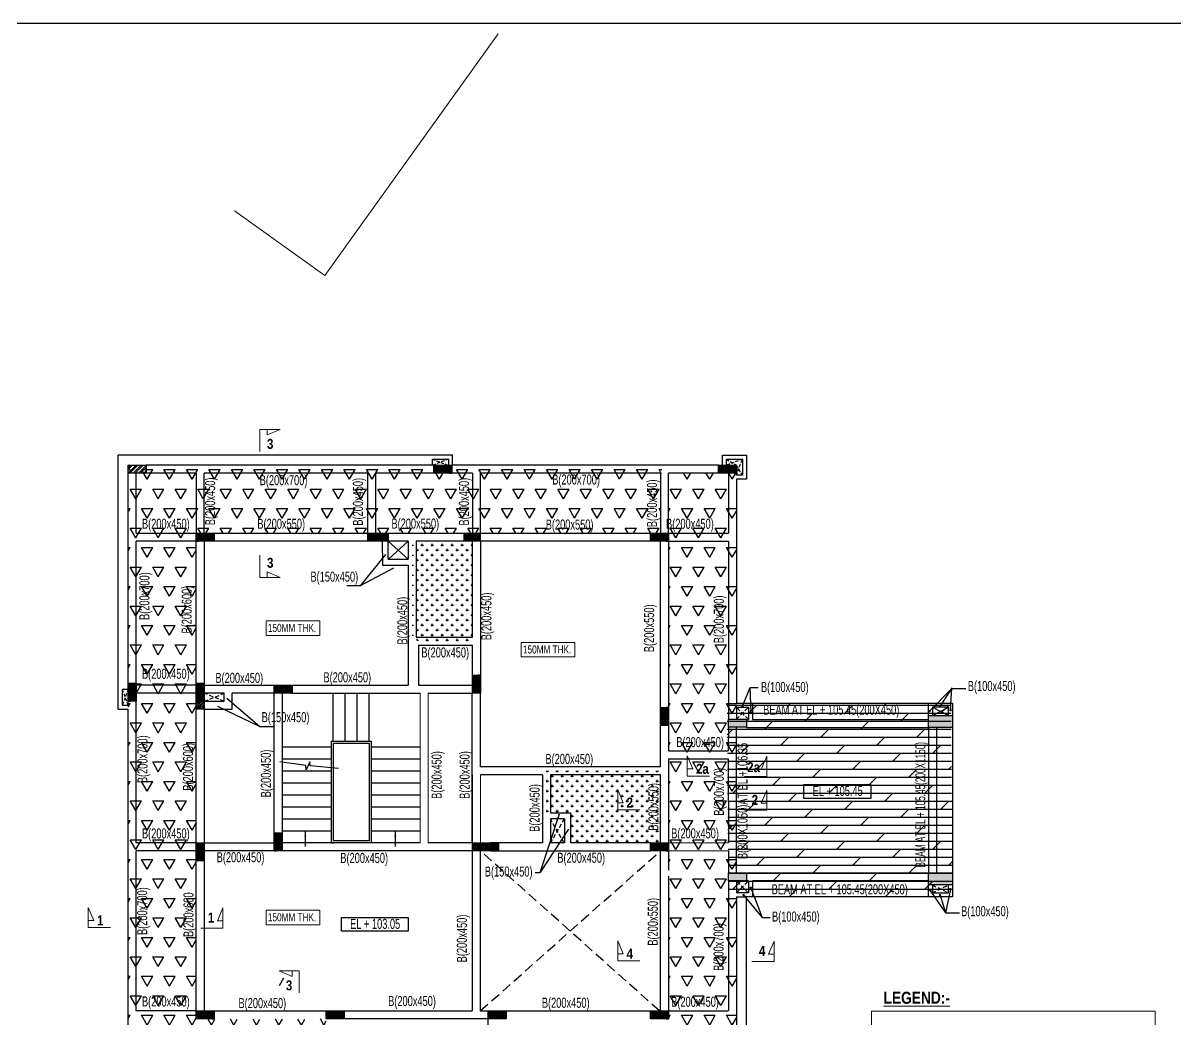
# Model space of a CAD drawing. Header units: millimetres. Extents: x 1798 to 243113, y 1193 to 150435.
# Drawn here: x 96780 to 125572, y 17255 to 42148 of the extents above; entities that cross this region are included whole.
import ezdxf

# ---------------------------------------------------------------- set-up
doc = ezdxf.new("R2010")
doc.units = ezdxf.units.MM
doc.linetypes.add('HIDDEN', pattern=[0.375, 0.25, -0.125])
doc.linetypes.add('HIDDEN2', pattern=[0.1875, 0.125, -0.0625])
for name, color, linetype, lineweight in [('A-OPNG-WNDW', 4, 'Continuous', 20), ('A-WALL', 1, 'Continuous', 30), ('Column outline', 5, 'Continuous', 0), ('S - BEAM TXT', 30, 'Continuous', 13), ('S - SLAB TXT', 2, 'Continuous', 13), ('SEC TEXT', 50, 'Continuous', 5), ('section symb', 5, 'Continuous', 0)]:
    doc.layers.add(name, color=color, linetype=linetype, lineweight=lineweight)
for name, color, linetype in [('A-RAILING', 212, 'Continuous'), ('A-STAIRCASE', 32, 'Continuous'), ('A-WALL-PATT', 7, 'Continuous'), ('beam', 4, 'Continuous'), ('column', 5, 'Continuous'), ('sub title', 22, 'Continuous'), ('TOILET SUNK BY80', 240, 'Continuous')]:
    doc.layers.add(name, color=color, linetype=linetype)
doc.styles.add('GFC', font='ARIALN.TTF')
doc.styles.add('S - GRID TXT', font='ARIALNB.TTF')
doc.styles.add('sd', font='ARIALNB.TTF')
doc.styles.add('SOBHA', font='swisscl.ttf')
doc.styles.get("Standard").update_dxf_attribs({"font": 'arial.ttf'})
doc.dimstyles.new('GFC- 50', dxfattribs={"dimscale": 100, "dimtxt": 1, "dimasz": 0.6, "dimexe": 0.2, "dimexo": 0, "dimgap": 0.1, "dimtad": 1, "dimdec": 0, "dimzin": 1, "dimdsep": 46, "dimtxsty": 'GFC', "dimblk": 'OBLIQUE', "dimcen": 0, "dimclrd": 8, "dimclre": 8, "dimclrt": 6, "dimazin": 2, "dimtfac": 1, "dimtdec": 0, "dimtmove": 1, "dimatfit": 3, "dimfxl": 1, "dimtolj": 1, "dimlwd": -1, "dimlwe": 9, "dimarcsym": 0})
doc.dimstyles.new('ISO-25', dxfattribs={"dimtxt": 2.5, "dimasz": 2.5, "dimexe": 1.25, "dimexo": 0.625, "dimtad": 1, "dimtxsty": 'Standard', "dimcen": 2.5, "dimadec": 0, "dimazin": 0, "dimtfac": 1, "dimtmove": 0, "dimatfit": 3, "dimfxl": 1, "dimarcsym": 0})
pattern_1 = [(45, (210129.20051, 6736.53535), (-0.08838834765, 0.08838834765), [])]
pattern_2 = [(135, (55722.90031, 36101.2897), (-0.08838834765, -0.08838834765), [])]
pattern_3 = [(60, (55722.9, 36101.3), (-281.25, 487.1393), [281.25, -281.25]), (120, (55722.9, 36101.3), (-562.5, 3e-07), [281.25, -281.25]), (0, (55582.28, 36344.86), (281.25, 487.1393), [281.25, -281.25])]
pattern_4 = [(225, (55722.90031, 36101.2897), (0.08838834765, -0.08838834765), [])]

# ---------------------------------------------------------------- blocks, each defined once
blk = doc.blocks.new('_OBLIQUE')
at = {"color": 0, "linetype": 'ByBlock'}
blk.add_line((-0.5, -0.5), (0.5, 0.5), dxfattribs=at)

msp = doc.modelspace()

# ---------------------------------------------------------------- hatches: boundary and pattern name
at = {"layer": 'A-WALL-PATT'}
h = msp.add_hatch(dxfattribs=at)
h.set_pattern_fill('ANSI32', color=8, scale=250, angle=180)
h.set_pattern_definition([(225, (55731.09, 36101.29), (66.29126, -66.29126), []), (225, (55686.9, 36101.29), (66.29126, -66.29126), [])])
h.paths.add_polyline_path([(99859.5, 30895.2), (99859.5, 31095.2), (99409.5, 31095.2), (99409.5, 30895.2)])
h = msp.add_hatch(dxfattribs=at)
h.set_pattern_fill('ANSI31', color=8, angle=180)
h.set_pattern_definition(pattern_4)
h.paths.add_polyline_path([(107495.5, 30895.2), (107495.5, 31095.2), (107045.5, 31095.2), (107045.5, 30895.2)])
h = msp.add_hatch(dxfattribs=at)
h.set_pattern_fill('ANSI31', color=8, angle=180)
h.set_pattern_definition(pattern_4)
h.paths.add_polyline_path([(114610.2, 30895.2), (114610.2, 31095.2), (114160.2, 31095.2), (114160.2, 30895.2)])
h = msp.add_hatch(dxfattribs=at)
h.set_pattern_fill('ANSI31', color=8, angle=90)
h.set_pattern_definition(pattern_2)
h.paths.add_polyline_path([(101560.2, 29395.2), (101110.2, 29395.2), (101110.2, 29195.2), (101560.2, 29195.2)])
h = msp.add_hatch(dxfattribs=at)
h.set_pattern_fill('ANSI31', color=8)
h.set_pattern_definition([(45, (55722.90031, 36101.2897), (-0.08838834765, 0.08838834765), [])])
h.paths.add_polyline_path([(105400.2, 29395.2), (105400.2, 29195.2), (105910.2, 29195.2), (105910.2, 29395.2)])
h = msp.add_hatch(dxfattribs=at)
h.set_pattern_fill('ANSI31', color=8)
h.set_pattern_definition([(45, (169849.84795, 45029.98555), (-0.08838834765, 0.08838834765), [])])
h.paths.add_polyline_path([(107809.6, 29196), (108209.6, 29196), (108209.6, 29396), (107809.6, 29396)])
h = msp.add_hatch(dxfattribs=at)
h.set_pattern_fill('ANSI31', color=8)
h.set_pattern_definition([(45, (174549.8477, 45029.17376), (-0.08838834765, 0.08838834765), [])])
h.paths.add_polyline_path([(112459.6, 29395.2), (112459.6, 29195.2), (112909.6, 29195.2), (112909.6, 29395.2)])
h = msp.add_hatch(dxfattribs=at)
h.set_pattern_fill('CROSS', color=8, scale=500)
h.set_pattern_definition([(0, (55722.9, 36101.29), (125, 125), [62.5, -187.5]), (90, (55754.15, 36070.04), (-125, 125), [62.5, -187.5])])
edge = h.paths.add_edge_path()
edge.add_line((108010.2, 29195.2), (106508.9, 29195.2))
edge.add_line((106508.9, 29195.2), (106508.9, 26811.7))
edge.add_line((106508.9, 26811.7), (106660.2, 26695.7))
edge.add_line((106660.2, 26695.7), (108010.2, 26695.7))
edge.add_line((108010.2, 26695.7), (108010.2, 29195.2))
h = msp.add_hatch(dxfattribs=at)
h.set_pattern_fill('ANSI31', color=8, angle=90)
h.set_pattern_definition(pattern_2)
h.paths.add_polyline_path([(99410.2, 25195.2), (99610.2, 25195.2), (99610.2, 25645.2), (99410.2, 25645.2)])
h = msp.add_hatch(dxfattribs=at)
h.set_pattern_fill('ANSI31', color=8, angle=90)
h.set_pattern_definition(pattern_2)
h.paths.add_polyline_path([(101309.9, 25645.2), (101109.9, 25645.2), (101109.9, 25195.2), (101309.9, 25195.2)])
h = msp.add_hatch(dxfattribs=at)
h.set_pattern_fill('ANSI31', color=8, angle=90)
h.set_pattern_definition([(135, (92376.13083, 87435.40904), (-0.08838834765, -0.08838834765), [])])
h.paths.add_polyline_path([(108210.2, 25395.2), (108210.2, 25845.2), (108010.2, 25845.2), (108010.2, 25395.2)])
h = msp.add_hatch(dxfattribs=at)
h.set_pattern_fill('ANSI31', color=8)
h.set_pattern_definition([(45, (165209.81633, 41229.17268), (-0.08838834765, 0.08838834765), [])])
h.paths.add_polyline_path([(103059.6, 25595.2), (103059.6, 25395.2), (103509.6, 25395.2), (103509.6, 25595.2)])
h = msp.add_hatch(dxfattribs=at)
h.set_pattern_fill('ANSI31', color=8, scale=250)
h.set_pattern_definition([(45, (55722.9, 36101.29), (-22.097087, 22.097087), [])])
h.paths.add_polyline_path([(101309.3, 25195.2), (101109.9, 25195.2), (101109.9, 24995), (101309.3, 24995)])
h = msp.add_hatch(dxfattribs=at)
h.set_pattern_fill('DOLMIT', color=8, scale=800)
h.set_pattern_definition([(0, (55722.9, 36101.29), (0, 200), []), (45, (55722.9, 36101.3), (-400, 400), [282.843, -565.6854])])
h.paths.add_polyline_path([(119974.7, 25127.8), (114375.4, 25127.6), (114409.6, 20327.6), (120008.9, 20327.8)])
h.paths.add_polyline_path([(114610.1, 20927.7), (114610.1, 24527.7), (114610.1, 24527.7), (114610.1, 20927.7)], flags=16)
h = msp.add_hatch(dxfattribs=at)
h.set_pattern_fill('ANSI31', color=8, angle=90)
h.set_pattern_definition([(135, (97076.13083, 86744.13375), (-0.08838834765, -0.08838834765), [])])
h.paths.add_polyline_path([(112710.2, 24593.9), (112910.2, 24593.9), (112910.2, 25043.9), (112710.2, 25043.9)])
h = msp.add_hatch(color=8, dxfattribs=at)
h.dxf.hatch_style = 1
h.paths.add_polyline_path([(119408.9, 24843.1), (119408.9, 24543.5), (120008.9, 24544.3), (120008.9, 24843.9)])
h = msp.add_hatch(color=8, dxfattribs=at)
h.dxf.hatch_style = 1
h.paths.add_polyline_path([(114409.6, 24744.7), (114409.6, 24544.7), (114859.6, 24544.7), (114859.6, 24744.7)])
h = msp.add_hatch(dxfattribs=at)
h.set_pattern_fill('CROSS', color=8, scale=500)
h.set_pattern_definition([(0, (55722.9, 36077.19), (125, 125), [62.5, -187.5]), (90, (55754.15, 36045.94), (-125, 125), [62.5, -187.5])])
edge = h.paths.add_edge_path()
edge.add_line((109910.7, 23455.2), (112709.5, 23455.2))
edge.add_line((112709.5, 23455.2), (112710.2, 21655.2))
edge.add_line((112710.2, 21655.2), (110460.1, 21655.2))
edge.add_line((110460.1, 21655.2), (110459.5, 22406.9))
edge.add_line((110459.5, 22406.9), (109859.2, 22403.4))
edge.add_line((109859.2, 22403.4), (109858.9, 23455.2))
h = msp.add_hatch(dxfattribs=at)
h.set_pattern_fill('ANSI31', color=8, angle=90)
h.set_pattern_definition([(135, (87425.54007, 83495.40904), (-0.08838834765, -0.08838834765), [])])
h.paths.add_polyline_path([(103259.6, 21455.2), (103259.6, 21905.2), (103059.6, 21905.2), (103059.6, 21455.2)])
h = msp.add_hatch(dxfattribs=at)
h.set_pattern_fill('ANSI31', color=8)
h.set_pattern_definition(pattern_1)
h.paths.add_polyline_path([(101309.6, 21205.2), (101309.6, 21655.2), (101109.6, 21655.2), (101109.6, 21205.2)])
h = msp.add_hatch(dxfattribs=at)
h.set_pattern_fill('ANSI31', color=8)
h.set_pattern_definition([(45, (170160.4071, 37289.17268), (-0.08838834765, 0.08838834765), [])])
h.paths.add_polyline_path([(108010.2, 21655.2), (108010.2, 21455.2), (108660.5, 21455.1), (108660.5, 21655.1)])
h = msp.add_hatch(dxfattribs=at)
h.set_pattern_fill('ANSI31', color=8)
h.set_pattern_definition([(45, (174610.34326, 37289.63827), (-0.08838834765, 0.08838834765), [])])
h.paths.add_polyline_path([(112460.1, 21655.6), (112460.1, 21455.6), (112910.1, 21455.6), (112910.1, 21655.6)])
h = msp.add_hatch(color=8, dxfattribs=at)
h.dxf.hatch_style = 1
h.paths.add_polyline_path([(114410.1, 20904.7), (114410.1, 20704.7), (114860.1, 20704.7), (114860.1, 20904.7)])
h = msp.add_hatch(color=8, dxfattribs=at)
h.dxf.hatch_style = 1
h.paths.add_polyline_path([(119408.9, 20904.7), (119408.9, 20604.7), (120008.9, 20604.7), (120008.9, 20904.7)])
h = msp.add_hatch(dxfattribs=at)
h.set_pattern_fill('ANSI31', color=8)
h.set_pattern_definition(pattern_1)
h.paths.add_polyline_path([(101559.6, 17255.2), (101559.6, 17455.2), (101109.6, 17455.2), (101109.6, 17255.2)])
h = msp.add_hatch(dxfattribs=at)
h.set_pattern_fill('ANSI31', color=8)
h.set_pattern_definition([(45, (166509.81631, 33089.17268), (-0.08838834765, 0.08838834765), [])])
h.paths.add_polyline_path([(104359.6, 17455.2), (104359.6, 17255.2), (104809.6, 17255.2), (104809.6, 17455.2)])
h = msp.add_hatch(dxfattribs=at)
h.set_pattern_fill('ANSI31', color=8)
h.set_pattern_definition([(45, (170559.81631, 33089.17427), (-0.08838834765, 0.08838834765), [])])
h.paths.add_polyline_path([(108409.6, 17455.2), (108409.6, 17255.2), (108859.6, 17255.2), (108859.6, 17455.2)])
h = msp.add_hatch(dxfattribs=at)
h.set_pattern_fill('ANSI31', color=8)
h.set_pattern_definition([(45, (174610.34326, 33089.17258), (-0.08838834765, 0.08838834765), [])])
h.paths.add_polyline_path([(112460.1, 17455.2), (112460.1, 17255.2), (112910.1, 17255.2), (112910.1, 17455.2)])
at = {"layer": 'TOILET SUNK BY80'}
h = msp.add_hatch(dxfattribs=at)
h.set_pattern_fill('TRIANG', color=8, scale=1500, style=0)
h.set_pattern_definition(pattern_3)
h.paths.add_polyline_path([(112709.6, 29395.2), (99409.6, 29395.2), (99446.2, 31095.5), (112746.2, 31095.5)])
h.paths.add_polyline_path([(99409.6, 29395.2), (101109.6, 29395.2), (101109.6, 11355.2), (99409.6, 11355.2)])
h = msp.add_hatch(dxfattribs=at)
h.set_pattern_fill('TRIANG', color=8, scale=1500, style=0)
h.set_pattern_definition(pattern_3)
h.paths.add_polyline_path([(114610.1, 11360.8), (112910.1, 11349.5), (112910.1, 30883.8), (114609.5, 30895.2)])
h = msp.add_hatch(dxfattribs=at)
h.set_pattern_fill('TRIANG', color=8, scale=1500, style=0)
h.set_pattern_definition([(60, (51144.26, 36101.3), (-281.25, 487.1393), [281.25, -281.25]), (120, (51144.26, 36101.3), (-562.5, 3e-07), [281.25, -281.25]), (0, (51003.64, 36344.86), (281.25, 487.1393), [281.25, -281.25])])
h.paths.add_polyline_path([(104359.6, 17255.2), (101108.5, 17247.5), (101108.5, 13247.5), (104359.6, 13255.2)])
h.paths.add_polyline_path([(103122.2, 14500.8), (101783.6, 14500.8), (101783.6, 14865.3), (103122.2, 14865.3)], flags=0)
h.paths.add_polyline_path([(103408.6, 18459.4), (103080.4, 18459.4), (103408.6, 18320.1)])
h.paths.add_polyline_path([(103186.1, 17903.1), (103472.9, 17903), (103473, 18285.7), (103186.1, 18285.7)])
h.paths.add_polyline_path([(101847.9, 13214.4), (103264.7, 13214.4), (103264.7, 13741.6), (101847.9, 13741.6)])
h.paths.add_polyline_path([(101760.7, 14474.8), (103142.2, 14475), (103142.1, 14896.8), (101760.6, 14896.5)], flags=16)
h.paths.add_polyline_path([(104359.6, 14215.8), (104359.6, 15632.5), (103785.7, 15632.5), (103785.7, 14215.8)], flags=17)

# ---------------------------------------------------------------- linework, layer by layer
at = {"layer": 'A-OPNG-WNDW'}
for p, q in [((104325, 35834.6), (108655.1, 41877.2)), ((102069.3, 37451), (104325, 35834.6)), ((106709.6, 21652.1, 30194.4), (106709.6, 25395.2, 30194.4)), ((106909.6, 25395.2, 30194.4), (106909.6, 21652.1, 30194.4)), ((108210.1, 23355.1), (108210.2, 21655.2)), ((114409.5, 21655.6, -119533.5), (112910.1, 21655.6, -13.9)), ((114410.1, 21455.6, -13.9), (112910.1, 21455.6, -13.9))]:
    msp.add_line(p, q, dxfattribs=at)
at = {"layer": 'A-RAILING', "color": 8}
for p, q in [((104484.6, 24195.2), (104484.6, 23537.2)), ((104484.6, 24195.2), (105484.6, 24195.2)), ((105484.6, 24195.2), (105484.6, 21655.2)), ((104534.6, 24145.2), (104534.6, 23530.9)), ((104534.6, 24145.2), (105434.6, 24145.2)), ((105434.6, 24145.2), (105434.6, 21705.2)), ((104484.6, 23537.2), (104484.6, 21655.2)), ((104534.6, 23530.9), (104534.6, 21705.2)), ((104484.6, 21655.2), (104534.6, 21655.2)), ((105484.6, 21655.2), (104484.6, 21655.2)), ((105434.6, 21705.2), (104534.6, 21705.2))]:
    msp.add_line(p, q, dxfattribs=at)
at = {"layer": 'A-STAIRCASE', "color": 8, "linetype": 'Continuous', "ltscale": 1000}
for p, q in [((104534.6, 24195.2), (104534.6, 25395.2)), ((104834.6, 24195.2), (104834.6, 25395.2)), ((105134.6, 24195.2), (105134.6, 25395.2)), ((105434.6, 24195.2), (105434.6, 25395.2)), ((103259.6, 24055.2), (104484.6, 24055.2)), ((105484.6, 24055.2), (106709.6, 24055.2)), ((103259.6, 23755.2), (104484.6, 23755.2)), ((105484.6, 23755.2), (106709.6, 23755.2)), ((105484.6, 23455.2), (106709.6, 23455.2)), ((105484.6, 23155.2), (106709.6, 23155.2)), ((105484.6, 22855.2), (106709.6, 22855.2)), ((105484.6, 22555.2), (106709.6, 22555.2)), ((105484.6, 22255.2), (106709.6, 22255.2)), ((105484.6, 21955.2), (106709.6, 21955.2))]:
    msp.add_line(p, q, dxfattribs=at)
at = {"layer": 'A-STAIRCASE', "color": 8}
for p, q in [((103259.6, 23455.2), (104484.6, 23455.2)), ((103259.6, 23155.2), (104484.6, 23155.2)), ((103259.6, 22855.2), (104484.6, 22855.2)), ((103259.6, 22555.2), (104484.6, 22555.2)), ((103259.6, 22255.2), (104484.6, 22255.2)), ((103259.6, 21955.2), (104484.6, 21955.2))]:
    msp.add_line(p, q, dxfattribs=at)
at = {"layer": 'A-STAIRCASE', "color": 8, "linetype": 'HIDDEN2', "ltscale": 1000}
msp.add_line((105484.6, 21655.2), (105434.6, 21655.2), dxfattribs=at)
at = {"layer": 'A-WALL', "color": 8}
msp.add_lwpolyline([(104667.7, 23514.3), (103955.3, 23585.4), (103952.3, 23682.4), (103855.2, 23482.3), (103851.8, 23591.2), (103201.4, 23678.4)], dxfattribs=at)
at = {"layer": 'beam', "color": 2}
for p, q in [((99158.9, 24995.2), (99158.9, 31345.2)), ((107510.2, 31344.7), (99158.9, 31345.2)), ((107510.2, 31095.2), (107510.2, 31344.7)), ((115009.5, 25144.2, -239039.1), (119408.9, 25145.1)), ((120008.9, 25144.7), (120008.9, 20304.7)), ((99158.9, 24995.2), (99409.6, 24995.2)), ((119408.9, 20304.7), (115008.9, 20304.7))]:
    msp.add_line(p, q, dxfattribs=at)
at = {"layer": 'beam', "color": 4}
for p, q in [((107010.2, 31095.9, 114791.4), (99859.5, 31095.2, -0.5)), ((107045.5, 31095.2), (107010.2, 31095.9, 114791.4)), ((114260.2, 31095.9), (114260.2, 31345.9)), ((114260.8, 31345.9), (114859.5, 31345.2)), ((114859.5, 31345.2), (114859.5, 30745.2)), ((99410.2, 25645.2), (99410.2, 30895.2, -0.5)), ((99609.6, 29395.2), (99609.6, 30895.2)), ((101110.1, 30895.2), (99859.5, 30895.2, -0.5)), ((101110.1, 30895.2, 41029.3), (101110.5, 29395.1, -119519.5)), ((105400.2, 30895.2), (101309.5, 30895.2)), ((101309.7, 29395.2, -119519.5), (101309.5, 30895.2, 41029.1)), ((107810, 30895.2), (105600.2, 30895.2)), ((114160.2, 31095.2), (107495.5, 31095.2)), ((108010.5, 30895.2), (107810, 30895.2)), ((108010.5, 30895.2, 399588), (108011, 29395.1, 239039.1)), ((112709.5, 30895.2), (108210, 30895.2)), ((108210.2, 29395.2, 239039.1), (108210, 30895.2, 399587.7)), ((112710.6, 30895.2, 41029.3), (112711, 29395.1, -119519.5)), ((114410.1, 30895.2), (112910, 30895.2, 41029.1)), ((112910.2, 29395.2, -119519.5), (112910, 30895.2, 41029.1)), ((114410.1, 30895.2), (114410.1, 29395.2)), ((114609.5, 30745.2, 239039.1), (114609.5, 25144.7, 239039.1)), ((114859.5, 30745.2), (114609.5, 30745.2)), ((99609.6, 29395.2), (101110.2, 29395.2)), ((101560.2, 29395.2), (103285.2, 29395.2)), ((103285.2, 29395.2), (107809.6, 29395.2, -2.1)), ((108022.2, 29395.2), (112460.2, 29395.2)), ((112909.6, 29395.2), (114410.1, 29395.2)), ((99609.6, 25645.2), (99609.6, 29195.2)), ((101110.2, 29195.2), (99609.6, 29195.2)), ((101109.6, 25645.2, 239039.1), (101110.6, 29186.6, 239039.1)), ((101309.7, 29195.2, -140926), (101309.3, 25645.2, 239039.1)), ((103059.6, 29195.2), (101560.2, 29195.2)), ((105559.6, 29195.2, 56097), (103059.6, 29195.2)), ((105760.2, 29195.2, 119519.5), (105760.5, 28595.1, -239039.1)), ((106408.9, 29195.2), (105910.2, 29195.2, 179844.9)), ((105910.2, 28745.1, 134600.5), (105910.2, 29195.2, 179844.9)), ((106408.9, 29195.2), (106408.9, 28745.1)), ((107809.6, 29195.2, -2.1), (106608.9, 29195.2)), ((106608.9, 29195.2), (106608.9, 26795.2)), ((108010.2, 26795.2, 239039.1), (108010.2, 29195.2, 239039.1)), ((108210.2, 29196, -2.1), (108210.2, 25845.2, 239039.1)), ((112459.6, 29195.2), (108210.2, 29195.2)), ((112710.3, 25043.9, -237071.8), (112710.3, 29195.2, -1.5)), ((112909.6, 29195.2), (114409.5, 29195.2, -15930.9)), ((112910.2, 29195.2, 119518), (112910.2, 25043.9, -239039.1)), ((114409.5, 29195.9, 239039.1), (114409.5, 24744.7, -239039.1)), ((105760.5, 28595.1, -239039.1), (106409.2, 28595.1, -358558.6)), ((105910.2, 28745.1, -119519.5), (106409.2, 28745.1, -119519.5)), ((106408.9, 28595.1), (106408.9, 25595.2)), ((106608.9, 26795.2), (108010.2, 26795.2, 119519.5)), ((106660.2, 26595.2, 119519.5), (106660.2, 25595.2, 119519.5)), ((106660.2, 26595.2, 119519.5), (108010.2, 26595.2, 119519.5)), ((108010.2, 25845.2, 239039.1), (108010.2, 26595.2, 119519.5)), ((101109.6, 25595.1, 239039.1), (99609.6, 25595.1, 239039.1)), ((101109.6, 25395.1, 358558.6), (99609.6, 25395.1, 239038.8)), ((101310.9, 25595.2, -239039.1), (103061.2, 25595.2, -478078.2)), ((101810.5, 25394.9, -478078.2), (101311.2, 25394.9, -478078.2)), ((101810.5, 25195.1, -119519.5), (101810.5, 25395.1, -119519.5)), ((103061.2, 25395.2, -478078.2), (102010.5, 25395, -478078.2)), ((102010.5, 24995.1, -119519.5), (102010.5, 25395.1, -119519.5)), ((103059.6, 21905.2), (103059.6, 25395.2)), ((103259.6, 25395.2), (103259.6, 21905.2)), ((103509.6, 25595.2), (106408.9, 25595.2)), ((103509.6, 25395.2), (106709.6, 25395.2)), ((106660.2, 25595.2, 201517.1), (108010.2, 25595.2, 239039.1)), ((106909.6, 25395.2), (108009.5, 25395.2)), ((108009.5, 21655.2), (108009.5, 25395.2)), ((108209.5, 25395.2, 119519.5), (108209.5, 23555.2, 60718.5)), ((99609.6, 21655.2), (99610.2, 25195.2)), ((101109.6, 21655.2), (101109.6, 25195.2, 239039.1)), ((101309.3, 25195.2, 239039.1), (101309.3, 21655.2)), ((101310.9, 25195.2, -239039.1), (101810.5, 25195.1, -119519.5)), ((114808.9, 25144.7), (115008.9, 25144.7)), ((119408.9, 24843.9, 13828.4), (119408.9, 25144.7)), ((119408.9, 25144.7), (120008.9, 25144.7)), ((99410.1, 16167.4, 1737.2), (99409.6, 24995.2)), ((101310.9, 24995.2, -239039.1), (102010.5, 24995.1, -71674.1)), ((114609.5, 25044.7, 239039.1), (114609.5, 24745.4, 239039.1)), ((119908.9, 25044.7), (119508.9, 25044.7)), ((119508.9, 25044.7), (119508.9, 24843.9, 13828.4)), ((119908.9, 24843.9, 13828.4), (119908.9, 25044.7)), ((112710.2, 23555.2, -1.5), (112710.3, 24593.9, -255521.2)), ((112910.2, 24593.9, -247404.7), (112910.3, 23955, -239039.1)), ((114409.6, 24544.7, -239039.1), (114408.4, 23954.9, -227817.7)), ((114859.6, 24743.9, -119520.5), (114909.5, 24743.9, -119520.7)), ((114859.6, 24543.9, -239039.1), (119410.1, 24543.9, 13895.9)), ((115009.5, 24743.9, -119521.1), (119408.9, 24743.9, -119541.1)), ((119410.1, 24543.9), (119410.1, 20904.7)), ((119610.1, 24543.9), (119610.1, 20901.3)), ((112910.3, 23955, -239039.1), (114408.4, 23954.9, -239039.1)), ((112910.2, 23754.9, -142647.7), (112910.2, 21655.2, 119518)), ((112910.2, 23754.9, -239039.1), (114408.5, 23754.9, -254864.4)), ((114408.5, 23754.9, -218362.3), (114409.5, 21664.5, -119533.5)), ((108009.6, 23355.2, 54327.1), (108009.6, 21655.2)), ((112710.2, 23555.2, -1.5), (108209.5, 23555.2, 58135.7)), ((109760.1, 23355.1), (108210.1, 23355.1)), ((109760.1, 23355.2, 35614.4), (109760.1, 21655.2)), ((112710.1, 23355.2, -2747.3), (109960.1, 23355.2, 34929.4)), ((109960.1, 23355.2, 11422.9), (109960.1, 22405.2, -8479.3)), ((112710.2, 21655.2, 119519.3), (112710.1, 23355.2, -0.3)), ((109960.1, 22405.2, 11422.9), (110460.1, 22405.2)), ((110310.1, 22255.4), (109960.1, 22255.2, 12569.8)), ((109960.1, 22255.2, 12569.8), (109960.1, 21655.2)), ((110310.1, 22255.4), (110310.1, 21655.2)), ((110460.1, 22405.2), (110460.1, 21655.2)), ((101109.6, 21655.2), (99609.6, 21655.2)), ((101309.6, 21655.2), (103059.6, 21655.2)), ((106709.6, 21655.2, 28894.8), (103259.6, 21655.2, 119519.5)), ((108009.5, 21655.2, -5252.2), (106909.6, 21655.2, 23641.2)), ((109760.1, 21655.2), (108460.2, 21655.2)), ((110310.1, 21655.2), (109960.1, 21655.2)), ((112460.2, 21655.2), (110460.1, 21655.2)), ((99609.6, 17455.2), (99609.6, 21455.2)), ((101109.5, 21455.2, 119519.5), (99609.6, 21455.2, 4.9)), ((103059.6, 21455.2), (101309.6, 21455.2)), ((108009.6, 21455.2), (103259.6, 21455.2)), ((108009.6, 21455.2), (108009.6, 17455.2)), ((108209.6, 21455.2), (108209.6, 17455.2)), ((108460.2, 21455.2), (112460.1, 21455.2, -13.9)), ((112710.1, 17455.2, -26.2), (112710.1, 21455.2, -26.2)), ((112910.1, 21455.2, -26.2), (112910.1, 20972.5, 14396.2)), ((114410.1, 21487.7), (114410.1, 21486.5)), ((114410.1, 21464.5), (114410.1, 20901.3)), ((101109.6, 17455.2), (101109.6, 21205.2)), ((101309.6, 21212.9), (101309.6, 17455.2, 119519.5)), ((112910.1, 20820.2), (112910.1, 17455.2, 119493.4)), ((114860.1, 20904.7), (119408.9, 20904.7)), ((114410.1, 20704.7), (114410.1, 17455.2)), ((114610.1, 20704.7), (114610.1, 20404.7)), ((114908.9, 20704.7, -119519.5), (114860.1, 20704.7, -119519.5)), ((114908.9, 20704.7), (114908.9, 20404.7)), ((119408.9, 20704.7), (115008.9, 20704.7, -119519.5)), ((115008.9, 20704.7), (115008.9, 20304.7)), ((119408.9, 20304.7), (119408.9, 20704.7)), ((119508.9, 20604.7), (119508.9, 20404.7)), ((119908.9, 20404.7), (119908.9, 20604.7)), ((114908.9, 20404.7), (114610.1, 20404.7)), ((114610.1, 20304.7), (114610.1, 12355.2)), ((114610.1, 20304.7), (114808.9, 20304.7)), ((115008.9, 20304.7), (114808.9, 20304.7)), ((120008.9, 20304.7), (119408.9, 20304.7)), ((119508.9, 20404.7), (119908.9, 20404.7)), ((101109.6, 17455.2), (99609.6, 17455.2)), ((101559.6, 17455.2, 119519.5), (104359.6, 17455.2, 119519.5)), ((104809.6, 17455.2, 119519.5), (108009.6, 17455.2)), ((108209.6, 17455.2, 6640), (108409.6, 17455.2)), ((108859.6, 17455.2), (112460.1, 17455.2, 126568.6)), ((112910.1, 17454.4, 119519.5), (114408.1, 17455.2, 119519.5)), ((108409.6, 17255.2), (104809.6, 17255.2, 119519.5)), ((108409.6, 16255.2, 29879.9), (108409.6, 17255.2))]:
    msp.add_line(p, q, dxfattribs=at)
at = {"layer": 'beam', "color": 8}
for p, q in [((107010.2, 31095.6), (107010.2, 31245.6)), ((107010.2, 31245.6), (107410.2, 31245.2)), ((107410.2, 31245.2), (107410.2, 31095.2)), ((114360.2, 31095.9), (114360.2, 31245.9)), ((114360.2, 31245.9), (114758.9, 31245.2)), ((114609.5, 31095.9, 239039.1), (114609.5, 30845.2, 239039.1)), ((114758.9, 31245.2), (114758.9, 30845.2)), ((114758.9, 30845.2), (114608.9, 30845.2)), ((99409.6, 25095.2), (99409.6, 25493.6)), ((101310.9, 25195.2, -239039.1), (101109.9, 25195.2, 172.1))]:
    msp.add_line(p, q, dxfattribs=at)
at = {"layer": 'beam', "color": 8, "linetype": 'HIDDEN', "ltscale": 300}
for p, q in [((107010.2, 31245.6), (107410.2, 31095.2)), ((107410.2, 31245.2), (107013.9, 31095.9)), ((114360.2, 31245.9), (114609.5, 31095.9, 239039.1)), ((114758.9, 31245.2), (114360.2, 31096.6)), ((114608.9, 30845.2), (114758.9, 31245.2)), ((114608.9, 31095.2), (114758.9, 30845.2)), ((99409.6, 25493.6), (99259.5, 25095.2)), ((99409.6, 25095.2), (99259.6, 25493.6))]:
    msp.add_line(p, q, dxfattribs=at)
at = {"layer": 'beam'}
for p, q in [((105400.2, 29395.2), (105400.2, 30895.2)), ((105600.2, 29395.2), (105600.2, 30895.2)), ((114610.1, 20904.7, 1527.2), (114610.1, 24544.7, -240167.9))]:
    msp.add_line(p, q, dxfattribs=at)
at = {"layer": 'beam', "color": 8, "linetype": 'HIDDEN', "ltscale": 40000}
for p, q in [((106408.9, 28745.1, -119519.5), (105910.2, 29195.2)), ((105910.5, 28745.1, -119519.5), (106408.9, 29195.2))]:
    msp.add_line(p, q, dxfattribs=at)
at = {"layer": 'beam', "color": 8, "linetype": 'HIDDEN', "ltscale": 400}
for p, q in [((101310.5, 25195.1, -119519.5), (101810.5, 25395.1, -119519.5)), ((101810.5, 25195.1, -119519.5), (101310.5, 25395.1, -119519.5)), ((114909.5, 24744.7, -239039.1), (114609.5, 25044.7, -239039.1)), ((114609.5, 24745.4, -239039.1), (114909.5, 25044.7, -239039.1)), ((109960.1, 21655.2), (110309.7, 22255.4, 12.7)), ((110309.7, 21655.2), (109960.1, 22255.4, 12.7)), ((114908.9, 20404.7), (114608.9, 20704.7)), ((114610.1, 20404.7), (114908.9, 20704.7)), ((119508.9, 20604.7), (119908.9, 20404.7)), ((119508.9, 20404.7), (119908.9, 20604.7))]:
    msp.add_line(p, q, dxfattribs=at)
at = {"layer": 'beam', "color": 8, "linetype": 'HIDDEN', "ltscale": 5000}
for p, q in [((119508.9, 25044.7), (119908.9, 24843.9, 13828.4)), ((119508.9, 24843.9, 13828.4), (119908.9, 25044.7))]:
    msp.add_line(p, q, dxfattribs=at)
at = {"layer": 'beam', "color": 8, "linetype": 'HIDDEN', "ltscale": 1000}
for p, q in [((108209.6, 17455.1), (112710.1, 21455.2, -26.2)), ((112685.1, 17455.2), (108209.6, 21455.2))]:
    msp.add_line(p, q, dxfattribs=at)
at = {"layer": 'beam', "color": 4}
msp.add_lwpolyline([(201385.5, 1192.9), (1797.5, 1192.9), (1797.5, 42147.9), (201385.5, 42147.9)], close=True, dxfattribs=at)
at = {"layer": 'beam', "color": 8}
msp.add_lwpolyline([(99409.6, 25493.6), (99259.6, 25493.6), (99259.5, 25095.2), (99409.6, 25095.2)], dxfattribs=at)
at = {"layer": 'beam', "color": 4, "elevation": -239039.1}
for points in [[(114609.5, 25144.7), (115009.5, 25144.7), (115009.5, 24743.9)], [(114609.5, 25044.7), (114909.5, 25044.7), (114909.5, 24743.9)], [(114609.5, 25044.7), (114609.5, 24744.7)]]:
    msp.add_lwpolyline(points, dxfattribs=at)
at = {"layer": 'beam', "color": 8, "elevation": 10.7}
for points in [[(116297.7, 23112.5), (117969, 23112.5), (117969, 22767.5), (116297.7, 22767.5)], [(104737.4, 19790.8), (106408.6, 19790.8), (106408.6, 19445.8), (104737.4, 19445.8)]]:
    msp.add_lwpolyline(points, close=True, dxfattribs=at)
at = {"layer": 'beam', "color": 2}
msp.add_lwpolyline([(114610.1, 15630.2), (114859.5, 15630.2), (114859.6, 20304.7)], dxfattribs=at)
at = {"layer": 'column'}
for points, elevation in [([(99859.5, 30895.2), (99409.5, 30895.2), (99409.5, 31095.2), (99859.5, 31095.2)], -0.5), ([(107809.6, 29396), (108209.6, 29396), (108209.6, 29196), (107809.6, 29196)], -2.1), ([(101109.9, 24995), (101109.9, 25645.2), (101309.9, 25645.2), (101309.9, 24995)], 172.1), ([(108010.2, 25395.2), (108010.2, 25845.2), (108210.2, 25845.2), (108210.2, 25395.2)], 239039.1), ([(112710.2, 24593.9), (112710.2, 25043.9), (112910.2, 25043.9), (112910.2, 24593.9)], -239039.1), ([(119408.9, 24843.9), (120008.9, 24843.9), (120008.9, 24543.9), (119408.9, 24543.9)], 13828.4), ([(114409.6, 24744.7), (114859.6, 24744.7), (114859.6, 24544.7), (114409.6, 24544.7)], -239039.1), ([(108010.5, 21655.1), (108660.5, 21655.1), (108660.5, 21455.1), (108010.5, 21455.1)], 0.6), ([(112460.1, 21655.6), (112910.1, 21655.6), (112910.1, 21455.6), (112460.1, 21455.6)], -13.9), ([(101109.6, 17455.2), (101559.6, 17455.2), (101559.6, 17255.2), (101109.6, 17255.2)], 119519.5), ([(104359.6, 17455.2), (104809.6, 17455.2), (104809.6, 17255.2), (104359.6, 17255.2)], 119519.5)]:
    msp.add_lwpolyline(points, close=True, dxfattribs=dict(at, elevation=elevation))
for points in [[(107495.5, 30895.2), (107045.5, 30895.2), (107045.5, 31095.2), (107495.5, 31095.2)], [(114610.2, 30895.2), (114160.2, 30895.2), (114160.2, 31095.2), (114610.2, 31095.2)], [(101110.2, 29395.2), (101560.2, 29395.2), (101560.2, 29195.2), (101110.2, 29195.2)], [(105400.2, 29395.2), (105910.2, 29395.2), (105910.2, 29195.2), (105400.2, 29195.2)], [(112459.6, 29395.2), (112909.6, 29395.2), (112909.6, 29195.2), (112459.6, 29195.2)], [(99410.2, 25195.2), (99410.2, 25645.2), (99610.2, 25645.2), (99610.2, 25195.2)], [(103059.6, 25595.2), (103509.6, 25595.2), (103509.6, 25395.2), (103059.6, 25395.2)], [(103059.6, 21455.2), (103059.6, 21905.2), (103259.6, 21905.2), (103259.6, 21455.2)], [(101109.6, 21205.2), (101109.6, 21655.2), (101309.6, 21655.2), (101309.6, 21205.2)], [(114410.1, 20904.7), (114860.1, 20904.7), (114860.1, 20704.7), (114410.1, 20704.7)], [(119408.9, 20904.7), (120008.9, 20904.7), (120008.9, 20604.7), (119408.9, 20604.7)], [(108409.6, 17455.2), (108859.6, 17455.2), (108859.6, 17255.2), (108409.6, 17255.2)], [(112460.1, 17455.2), (112910.1, 17455.2), (112910.1, 17255.2), (112460.1, 17255.2)]]:
    msp.add_lwpolyline(points, close=True, dxfattribs=at)
at = {"layer": 'Column outline'}
msp.add_lwpolyline([(117985.9, 17453.5), (125074, 17453.5), (125074, 11665.8), (117985.9, 11665.8)], close=True, dxfattribs=at)
at = {"layer": 'S - SLAB TXT', "color": 9}
for points in [[(102855.6, 26840.8), (104194.2, 26840.8), (104194.2, 27205.3), (102855.6, 27205.3)], [(109230.7, 26302.3), (110569.3, 26302.3), (110569.3, 26666.8), (109230.7, 26666.8)], [(102855.6, 19608.6), (104194.2, 19608.6), (104194.2, 19973.1), (102855.6, 19973.1)]]:
    msp.add_lwpolyline(points, close=True, dxfattribs=at)
at = {"layer": 'section symb', "ltscale": 1000}
for points, elevation in [([(102701, 31437.1), (102701, 31992.5), (103205.9, 31992.5), (102877.8, 31853.1), (102877.8, 31992.5)], 478078.2), ([(102701, 28845.9), (102701, 28290.6), (103205.9, 28290.6), (102877.8, 28429.9), (102877.8, 28290.6)], 478078.2), ([(113936.5, 23327.1), (113381.2, 23327.1), (113381.2, 23832.1), (113520.5, 23503.9), (113381.2, 23503.9)], 478078.2), ([(114813.4, 23316.3), (115368.8, 23316.3), (115368.8, 23821.2), (115229.4, 23493.1), (115368.8, 23493.1)], 239039.1), ([(112199.8, 22482), (111644.5, 22482), (111644.5, 22986.9), (111783.8, 22658.8), (111644.5, 22658.8)], 478078.2), ([(114813.4, 22471.1), (115368.8, 22471.1), (115368.8, 22976), (115229.4, 22647.9), (115368.8, 22647.9)], 239039.1), ([(98964.9, 19538), (98409.6, 19538), (98409.6, 20042.9), (98548.9, 19714.8), (98409.6, 19714.8)], 478078.2), ([(101221.5, 19527.1), (101776.9, 19527.1), (101776.9, 20032), (101637.5, 19703.9), (101776.9, 19703.9)], 239039.1), ([(112199.8, 18704.8), (111644.5, 18704.8), (111644.5, 19209.7), (111783.8, 18881.6), (111644.5, 18881.6)], 478078.2), ([(114995.7, 18693.9), (115551.1, 18693.9), (115551.1, 19198.8), (115411.7, 18870.7), (115551.1, 18870.7)], 239039.1), ([(103685, 17904.1), (103685, 18459.4), (103180.1, 18459.4), (103508.2, 18320.1), (103508.2, 18459.4)], 478078.2)]:
    msp.add_lwpolyline(points, dxfattribs=dict(at, elevation=elevation))

# ---------------------------------------------------------------- texts
at = {"layer": 'S - BEAM TXT', "style": 'SOBHA', "width": 0.8}
msp.add_text(' BEAM AT EL + 105.45(200X1150)', height=250, rotation=90, dxfattribs=at).set_placement((119332.4, 20980.8, 10.7))
at = {"layer": 'S - BEAM TXT', "char_height": 250, "style": 'S - GRID TXT'}
for s, insert, attachment_point in [('{\\fSwis721 LtCn BT|b0|i0|c0|p34;\\W0.9;B(200x700)}', (103291.1, 30521.7, -94845.8), 8), ('{\\fSwis721 LtCn BT|b0|i0|c0|p34;\\W0.9;B(200x700)}', (110603.2, 30538.5, -94845.8), 8), ('{\\fSwis721 LtCn BT|b0|i0|c0|p34;\\W0.9;B(200x450)}', (100348.4, 29432.3, -94845.8), 8), ('{\\fSwis721 LtCn BT|b0|i0|c0|p34;\\W0.9;B(200x550)}', (103232, 29431.1, -94845.8), 8), ('{\\fSwis721 LtCn BT|b0|i0|c0|p34;\\W0.9;B(200x550)}', (106584.2, 29436.3, -94845.8), 8), ('{\\fSwis721 LtCn BT|b0|i0|c0|p34;\\W0.9;B(200x550)}', (110441.3, 29413.1, -94845.8), 8), ('{\\fSwis721 LtCn BT|b0|i0|c0|p34;\\W0.9;B(200x450)}', (113448.4, 29432.3, -94845.8), 8), ('{\\fSwis721 LtCn BT|b0|i0|c0|p34;\\W0.9;B(150x450)}', (104560.3, 28109.5), 8), ('{\\fSwis721 LtCn BT|b0|i0|c0|p34;\\W0.9;B(200x450)}', (107332.6, 26216.8, 24673.8), 8), ('{\\fSwis721 LtCn BT|b0|i0|c0|p34;\\W0.9;B(200x450)}', (100348.4, 25682.3, 144193.3), 8), ('{\\fSwis721 LtCn BT|b0|i0|c0|p34;\\W0.9;B(200x450)}', (102184.4, 25580.2, 119519.5), 8), ('{\\fSwis721 LtCn BT|b0|i0|c0|p34;\\W0.9;B(200x450)}', (104884.6, 25595.2, 38219.3), 8), ('{\\fSwis721 LtCn BT|b0|i0|c0|p34;\\W0.9;B(100x450)}', (115819.3, 25352.2, 239039.1), 8), ('{\\fSwis721 LtCn BT|b0|i0|c0|p34;\\W0.9; B(100x450)}', (120959.4, 25377, 239039.1), 8), ('{\\fSwis721 LtCn BT|b0|i0|c0|p34;\\W0.9; BEAM AT EL + 105.45(200X450)}', (116947.9, 24784.5, 10.7), 8), ('{\\fSwis721 LtCn BT|b0|i0|c0|p34;\\W0.9;B(150x450)}', (103341.4, 24598.7), 8), ('{\\fSwis721 LtCn BT|b0|i0|c0|p34;\\W0.9;B(200x450)}', (113703.8, 23975, -94845.8), 8), ('{\\fSwis721 LtCn BT|b0|i0|c0|p34;\\W0.9;B(200x450)}', (110433.4, 23555.2, 29129.4), 8), ('{\\fSwis721 LtCn BT|b0|i0|c0|p34;\\W0.9;  EL + 105.45 }', (117078, 22825.6, 10.7), 8), ('{\\fSwis721 LtCn BT|b0|i0|c0|p34;\\W0.9;B(200x450)}', (100348.4, 21692.3, -94845.8), 8), ('{\\fSwis721 LtCn BT|b0|i0|c0|p34;\\W0.9;B(200x450)}', (113577, 21694.6, -154619.5), 8), ('{\\fSwis721 LtCn BT|b0|i0|c0|p34;\\W0.9;B(200x450)}', (102216.6, 21097.5, -94845.8), 8), ('{\\fSwis721 LtCn BT|b0|i0|c0|p34;\\W0.9;B(200x450)}', (105307, 21079.7, -94845.8), 8), ('{\\fSwis721 LtCn BT|b0|i0|c0|p34;\\W0.9;B(200x450)}', (110730.9, 21084.4), 8), ('{\\fSwis721 LtCn BT|b0|i0|c0|p34;\\W0.9;B(150x450)}', (108918.5, 20740), 8), ('{\\fSwis721 LtCn BT|b0|i0|c0|p34;\\W0.9; BEAM AT EL + 105.45(200X450)}', (117160.1, 20296, 10.7), 8), ('{\\fSwis721 LtCn BT|b0|i0|c0|p34;\\W0.9; B(100x450)}', (116064.1, 19614.7, 239039.1), 8), ('{\\fSwis721 LtCn BT|b0|i0|c0|p34;\\W0.9; B(100x450)}', (120790.1, 20073.7, 239039.1), 2), ('{\\fSwis721 LtCn BT|b0|i0|c0|p34;\\W0.9;  EL + 103.05 }', (105517.6, 19503.9, 10.7), 8), ('{\\fSwis721 LtCn BT|b0|i0|c0|p34;\\W0.9;B(200x450)}', (100348.4, 17492.3, -94845.8), 8), ('{\\fSwis721 LtCn BT|b0|i0|c0|p34;\\W0.9;B(200x450)}', (102760.7, 17451.9, -94845.8), 8), ('{\\fSwis721 LtCn BT|b0|i0|c0|p34;\\W0.9;B(200x450)}', (106502.9, 17503.3, -94845.8), 8), ('{\\fSwis721 LtCn BT|b0|i0|c0|p34;\\W0.9;B(200x450)}', (110344.4, 17459.8, -94845.8), 8), ('{\\fSwis721 LtCn BT|b0|i0|c0|p34;\\W0.9;B(200x450)}', (113576.3, 17485, 24673.8), 8)]:
    msp.add_mtext(s, dxfattribs=dict(at, insert=insert, attachment_point=attachment_point))
at = {"layer": 'S - BEAM TXT', "char_height": 250, "attachment_point": 8, "rotation": 90, "style": 'S - GRID TXT'}
for s, insert in [('{\\fSwis721 LtCn BT|b0|i0|c0|p34;\\W0.9;B(200x450)}', (101655.7, 30192.4, -94845.8)), ('{\\fSwis721 LtCn BT|b0|i0|c0|p34;\\W0.9;B(200x450)}', (105350.2, 30182.1, -94845.8)), ('{\\fSwis721 LtCn BT|b0|i0|c0|p34;\\W0.9;B(200x450)}', (108000.2, 30184.3, 235854.5)), ('{\\fSwis721 LtCn BT|b0|i0|c0|p34;\\W0.9;B(200x450)}', (112700.2, 30143.9, -127037.6)), ('{\\fSwis721 LtCn BT|b0|i0|c0|p34;\\W0.9;B(200x700)}', (100013.6, 27824.4, -94845.8)), ('{\\fSwis721 LtCn BT|b0|i0|c0|p34;\\W0.9;B(200x600)}', (101070.2, 27487, -94845.8)), ('{\\fSwis721 LtCn BT|b0|i0|c0|p34;\\W0.9;B(200x450)}', (106460.2, 27210.9, 119519.5)), ('{\\fSwis721 LtCn BT|b0|i0|c0|p34;\\W0.9;B(200x450)}', (108561.9, 27317)), ('{\\fSwis721 LtCn BT|b0|i0|c0|p34;\\W0.9;B(200x700)}', (114370.4, 27242.9, -94845.8)), ('{\\fSwis721 LtCn BT|b0|i0|c0|p34;\\W0.9;B(200x550)}', (112628.1, 27020.3, -214365.3)), ('{\\fSwis721 LtCn BT|b0|i0|c0|p34;\\W0.9;B(200x700)}', (99965.1, 23746.5, -94845.8)), ('{\\fSwis721 LtCn BT|b0|i0|c0|p34;\\W0.9;B(200x600)}', (101102, 23557.8, -94845.8)), ('{\\fSwis721 LtCn BT|b0|i0|c0|p34;\\W0.9;B(200x450)}', (103050.2, 23391.1, -94845.8)), ('{\\fSwis721 LtCn BT|b0|i0|c0|p34;\\W0.9;B(200x450)}', (107316.8, 23353.3)), ('{\\fSwis721 LtCn BT|b0|i0|c0|p34;\\W0.9;B(200x450)}', (108017.3, 23353.3)), ('{\\fSwis721 LtCn BT|b0|i0|c0|p34;\\W0.9;B(200X1050)AT EL +106.35}', (114963.4, 22704.3, 56986.9)), ('{\\fSwis721 LtCn BT|b0|i0|c0|p34;\\W0.9;B(200x700)}', (114372.7, 22934.4, 56986.9)), ('{\\fSwis721 LtCn BT|b0|i0|c0|p34;\\W0.9;B(200x450)}', (109766, 22528.5, 29129.4)), ('{\\fSwis721 LtCn BT|b0|i0|c0|p34;\\W0.9;B(200x550)}', (112737.2, 22555.5, -214365.3)), ('{\\fSwis721 LtCn BT|b0|i0|c0|p34;\\W0.9;B(200x700)}', (99958.6, 19950.9, -255253.6)), ('{\\fSwis721 LtCn BT|b0|i0|c0|p34;\\W0.9;B(200x600}', (101115, 19860.6, -94845.8)), ('{\\fSwis721 LtCn BT|b0|i0|c0|p34;\\W0.9;B(200x550)}', (112719.9, 19684.4, -214365.3)), ('{\\fSwis721 LtCn BT|b0|i0|c0|p34;\\W0.9;B(200x450)}', (107948.2, 19267.4)), ('{\\fSwis721 LtCn BT|b0|i0|c0|p34;\\W0.9;B(200x700)}', (114364.7, 19052.2, -94845.8))]:
    msp.add_mtext(s, dxfattribs=dict(at, insert=insert))
at = {"layer": 'S - SLAB TXT', "linetype": 'Continuous', "ltscale": 150000, "char_height": 200, "width": 1287.966, "attachment_point": 1, "rotation": 0.01072, "style": 'SOBHA'}
for insert in [(102900.9, 27128.9), (109276, 26590.4), (102900.9, 19896.7)]:
    msp.add_mtext('150MM THK.', dxfattribs=dict(at, insert=insert))
at = {"layer": 'SEC TEXT', "color": 2, "linetype": 'Continuous', "style": 'sd'}
for s, rotation, p in [('3', 0.01064, (102878.6, 31504.1, 478078.2)), ('3', 359.98936, (102878.6, 28532.3, 478078.2)), ('2a', 0.01064, (113602.2, 23382.9, 478078.2)), ('2a', 0.01064, (114880.3, 23424.3, 239039.1)), ('2', 0.01064, (111865.5, 22537.7, 478078.2)), ('2', 0.01064, (114990.8, 22606.7, 239039.1)), ('1', 0.01064, (101399, 19662.7, 239039.1)), ('1', 0.01064, (98630.6, 19593.7, 478078.2)), ('4', 0.01064, (111865.5, 18760.6, 478078.2)), ('4', 0.01064, (115173.2, 18829.5, 239039.1)), ('3', 359.98936, (103349.5, 17971.1, 478078.2))]:
    msp.add_text(s, height=250, rotation=rotation, dxfattribs=at).set_placement(p)
at = {"layer": 'sub title', "color": 4, "lineweight": 18, "style": 'sd'}
msp.add_text('%%ULEGEND:-', height=300, dxfattribs=at).set_placement((118287.6, 17635.8))

# ---------------------------------------------------------------- leaders
at = {"layer": 'A-STAIRCASE', "color": 8}
msp.add_leader([(103834.6, 21966.5, 119519.5), (103834.6, 21562.8, 119519.5)], dimstyle='ISO-25', override={"dimasz": 150, "dimgap": 10, "dimtad": 0}, dxfattribs=at)
at = {"layer": 'A-STAIRCASE', "color": 8, "linetype": 'Continuous', "ltscale": 1000}
msp.add_leader([(106084.6, 21966.5), (106084.6, 21562.8)], dimstyle='ISO-25', override={"dimasz": 150, "dimgap": 10, "dimtad": 0}, dxfattribs=at)
at = {"layer": 'beam', "color": 2}
for points in [[(105842.7, 28860.4), (105205.6, 28077.8), (104872.7, 28077.8)], [(106042.7, 28524.3, 119519.5), (105205.6, 28077.8, 119519.5)], [(101641.7, 25070.5, 119519.5), (102696, 24567, 119519.5)], [(101875.7, 25271.9), (102696, 24567), (103028.9, 24567)], [(110176.2, 22375.4), (109697.6, 20910.5), (109581, 20910.5)], [(110412.2, 22000), (109697, 20910.5)]]:
    msp.add_leader(points, dimstyle='GFC- 50', override={"dimasz": 1, "dimgap": 0.1, "dimtad": 0}, dxfattribs=at)
at = {"layer": 'beam', "color": 4}
for points in [[(114762.8, 25076.9), (114956.7, 25541.8), (115152.5, 25541.8)], [(114975.4, 24912.3), (114956.7, 25541.8)], [(119437.9, 24949.7), (119996.9, 25517.8), (120342.8, 25517.8)], [(119702.5, 25069.1), (119996.9, 25517.8)], [(119965, 24973.6), (119996.9, 25534.8)], [(114967.5, 20534.3), (115256.8, 19787.8), (115452.7, 19787.8)], [(119445.9, 20478.4), (119839.4, 19910.3), (120185.3, 19910.3)], [(119959.2, 20501), (119839.4, 19910.3)], [(114789.8, 20353.3), (115256.8, 19787.8)], [(119699.7, 20351.6), (119839.4, 19910.3)]]:
    msp.add_leader(points, dimstyle='GFC- 50', override={"dimtad": 0, "dimldrblk": 'Dot'}, dxfattribs=at)

doc.saveas('drawing.dxf')
